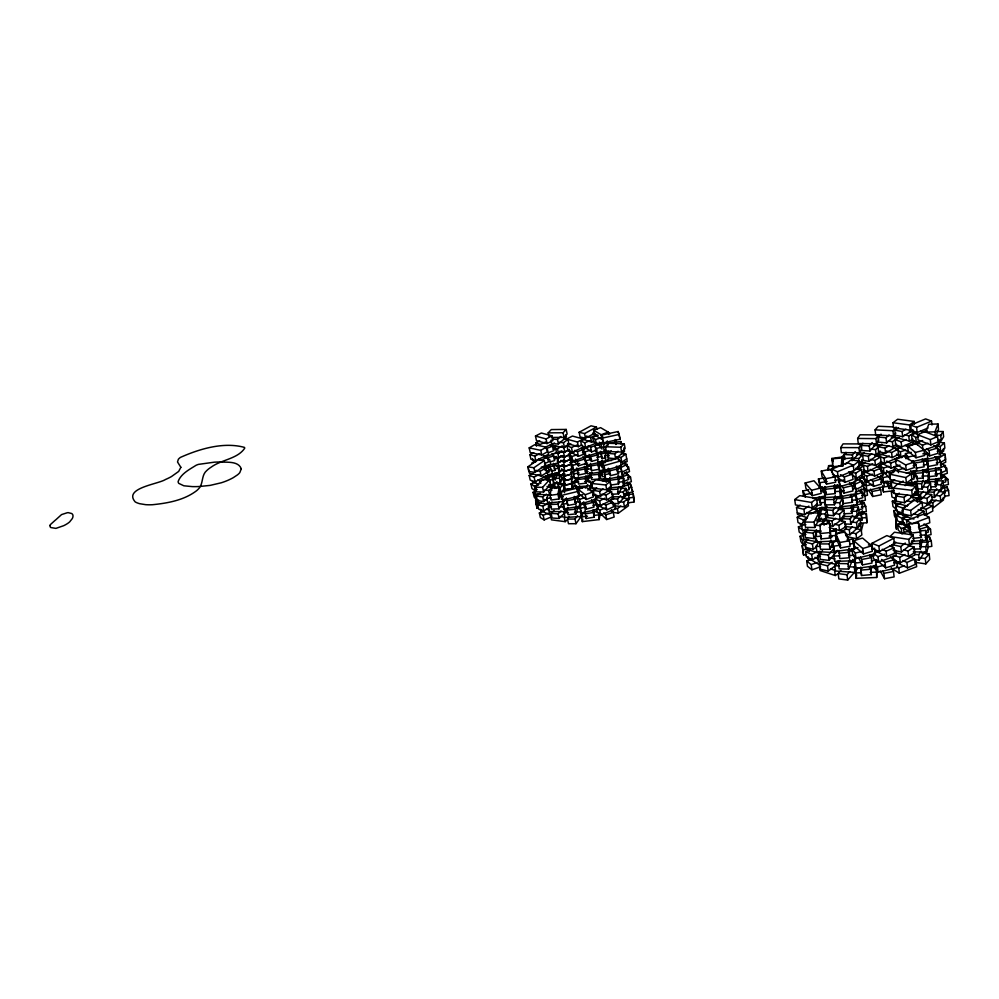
<?xml version="1.0" encoding="UTF-8"?>
<svg xmlns="http://www.w3.org/2000/svg" width="999" height="999" viewBox="0 0 999 999"><rect width="100%" height="100%" fill="white"/><g stroke="black" fill="none" stroke-linecap="round" stroke-linejoin="round"><path stroke-width="1.5" d="M572.639 482.992L572.689 488.399L565.022 489.697L564.098 481.168M849.437 548.289L849.5 557.754L839.734 558.566L839.035 550.486M916.508 478.533L923.238 478.022L922.701 470.042M923.238 478.022L923.276 469.792M859.427 523.339L866.87 522.739L866.32 513.536L860.376 514.023M913.298 470.779L913.248 473.514L922.676 472.764M590.421 472.614L590.434 475.811L574.225 478.509L573.364 470.791L577.759 470.054M866.87 522.739L866.32 513.536M828.433 469.368L828.533 465.684L832.841 465.247M549.175 474.525L559.465 472.789L559.577 469.605M559.465 472.789L558.628 465.084L552.772 466.071M851.872 460.651L851.985 457.979L842.844 458.828L842.494 465.509M609.777 477.485L610.539 485.089L618.631 483.878L618.955 476.685M618.631 483.878L617.857 476.286M627.834 502.872L633.928 502.022L634.09 498.551L633.216 493.931L627.16 494.792M633.928 502.022L633.216 493.931M842.319 465.759L841.82 457.979L832.804 458.816L832.579 469.318M841.82 457.979L841.358 465.909L832.242 466.733M927.921 479.67L941.533 478.796L941.233 469.705L935.214 470.104M941.533 478.796L941.233 469.705M567.569 499.987L562.999 500.686L563.648 508.853L580.481 506.306L580.719 502.797M563.648 508.853L563.973 505.344M550.474 487.487L550.749 484.702M549.075 487.112L549.363 484.34M608.416 460.402L597.902 461.925L597.377 454.058L601.873 453.409M862.037 568.081L856.193 568.331L855.469 572.964L856.155 578.309L876.697 577.484L876.985 570.129M876.697 577.484L876.498 568.618M856.155 578.309L856.692 574.812M820.741 497.852L840.434 496.59L841.121 492.495L840.434 487.212L834.39 487.612M840.434 496.59L839.734 491.283L840.434 487.212M558.953 498.951L560.227 491.608L559.253 486.963L551.361 488.061L549.999 495.367L550.998 500.049L558.953 498.951L557.966 494.255L559.253 486.963M913.011 498.501L913.76 494.218M602.459 471.89L587.637 473.888L586.725 469.33L587.312 466.058L590.259 465.659M821.852 507.267L820.266 516.071L820.067 507.867M844.018 513.786L851.772 513.361L853.346 504.67M851.772 513.361L851.635 505.244M585.164 512.974L582.117 513.349L581.356 516.97L582.317 521.615L599.125 519.592L599.8 515.946L599.1 512.462M820.791 531.905L816.133 532.142L815.209 536.563L815.958 541.92L836.175 540.934L837 536.475M836.175 540.934L835.464 535.539L836.288 531.106L830.094 531.431M599.125 519.592L598.638 512.512M620.391 443.681L620.804 441.496L614.747 442.295M582.317 521.615L582.817 519.193M815.958 541.92L816.57 538.973M913.373 549.063L920.429 548.913L922.402 539.373M608.928 451.061L604.37 451.648L604.832 449.463M839.347 551.336L834.989 551.498L833.928 556.043L834.652 561.388L855.007 560.714L855.731 557.28M572.727 483.116L571.553 488.711L563.923 489.71L564.56 492.694M604.37 451.648L603.458 446.953L604.145 443.681L607.167 443.281M920.429 548.913L919.829 543.481L920.691 539.41M563.923 489.71L564.547 486.913M578.121 487.45L577.372 490.796L576.46 486.313L572.09 486.863M578.334 476.735L577.622 479.532L578.546 484.053L586.213 483.129L587.912 476.111M586.213 483.129L585.302 478.596L585.976 475.799M914.872 481.58L928.458 481.131L929.432 477.147L928.883 471.928L922.864 472.14M928.458 481.131L927.909 475.899L928.883 471.928M861.313 530.831L863.173 523.513M861.413 522.789L860.663 525.711L861.887 534.915L856.643 538.811L846.478 536.488M609.84 487.912L623.613 486.476L624.587 482.929L623.676 478.234L617.582 478.871M623.613 486.476L622.702 481.755L623.676 478.234M856.955 469.093L857.679 466.496M557.18 473.126L555.219 480.119L554.27 475.574L555.057 472.789M606.193 482.342L606.893 479.995L609.952 479.67M567.844 507.529L567.057 510.064L568.031 514.722L575.961 513.898L578.259 506.256M575.961 513.898L574.999 509.228L576.148 505.419M931.043 486.825L935.676 486.75L938.248 478.384M935.676 486.75L935.139 481.555L936.001 478.783M554.395 488.449L555.144 486.163L549.325 486.813M602.11 467.669L601.198 463.037L602.197 460.214M935.539 437.125L938.511 429.208L937.986 423.976L928.795 424.225L925.736 432.08L935.002 431.843L937.986 423.976M551.148 494.505L548.164 494.792L546.678 498.376L547.677 503.021L564.135 501.498L565.072 499.1M591.945 472.227L590.796 475.074L591.72 479.632L599.363 478.946L602.16 471.79M599.363 478.946L598.463 474.375L599.587 471.528M817.032 519.28L825.936 519.168L827.634 514.922L826.935 509.677L819.53 509.802M825.936 519.168L825.224 513.911L826.935 509.677M825.549 497.14L824.512 499.625L825.224 504.895L834.452 504.757L837.487 497.252L856.568 493.568L855.906 488.299L853.733 484.627L854.058 487.25M842.582 516.558L857.367 516.471L859.065 512.287L858.403 507.092L851.036 507.155M857.367 516.471L856.717 511.263L858.403 507.092M834.452 504.757L833.753 499.463L835.276 495.729M913.186 495.217L919.142 495.229L917.469 499.325L917.744 501.923M820.903 541.246L819.767 543.931L820.516 549.288L829.982 549.313L832.754 542.544M829.982 549.313L829.257 543.931L830.918 539.897M913.223 551.798L926.323 552.185L928.258 547.627L927.309 538.386L925.636 535.963M926.323 552.185L925.736 546.778L927.684 542.232L920.429 542.045M839.647 560.776L838.423 563.536L839.135 568.881L848.663 569.068L852.834 559.365M848.663 569.068L847.964 563.698L849.749 559.552M579.058 478.746L576.186 478.971L574.55 482.38L575.474 486.875L591.271 485.689L592.857 482.255M916.071 488.873L922.189 488.961L926.31 480.507M922.189 488.961L921.627 483.741L923.401 480.132M560.364 482.692L562.062 479.27L561.126 474.762L559.415 478.159L560.364 482.692L553.221 483.241M612.05 494.255L618.593 493.881L622.414 486.251M618.593 493.881L617.682 489.173L618.955 486.638M566.495 511.413L566.021 509.103L564.06 512.787L565.034 517.432L581.331 516.52L583.216 512.799M814.809 527.509L819.48 518.319L818.755 512.986L809.527 512.924L804.757 522.04L805.519 527.397L814.809 527.509L814.073 522.127L818.755 512.986M610.277 491.97L609.815 489.622L611.113 487.087M929.619 489.71L941.345 490.047L943.506 486.051L942.981 480.906L935.676 480.706M941.345 490.047L940.821 484.877L942.981 480.906M607.892 470.005L599.175 470.479L598.264 465.871L600.262 462.45M861.638 447.739L861.175 443.931L843.031 443.881L840.733 447.577L841.383 452.647L859.565 452.747L861.8 449.001M859.565 452.747L858.94 447.652L861.175 443.931M552.01 501.935L550.424 504.495L551.423 509.14L559.04 508.816L562.949 502.372M559.04 508.816L558.054 504.158L559.627 501.585M561.201 499.025L562.762 496.453M837.612 550.399L836.213 552.659L816.882 551.598L816.146 546.278L819.018 541.833M938.361 440.522L941.283 440.584L943.63 436.8L943.118 431.556L935.826 431.431M941.283 440.584L940.758 435.327L943.118 431.556M821.603 507.442L840.471 508.091L843.081 503.908L842.407 498.651L835.164 498.439M593.256 482.117L588.985 482.292L588.061 477.759L589.51 475.474M822.701 521.94L824.3 519.393M878.683 438.761L878.233 434.927L860.039 434.79L857.641 438.449L858.278 443.544L876.51 443.743L878.833 440.035M840.471 508.091L839.784 502.809L842.407 498.651M818.768 521.803L821.178 517.994M876.51 443.743L875.898 438.623L878.233 434.927M844.967 523.951L850.898 524.225L856.48 515.422M850.898 524.225L850.236 519.03L852.634 515.272M837.849 561.151L834.839 565.696L835.551 571.016L854.957 572.439L857.904 567.844M854.957 572.439L854.27 567.082L855.743 564.797M621.59 453.858L623.089 451.56L623.538 453.896M913.873 559.677L919.255 560.139L924.699 551.81M919.255 560.139L918.668 554.745L921.003 551.186M608.628 460.214L605.719 460.339L604.807 455.656L607.105 452.222M587.874 490.197L590.359 486.525M585.302 488.136L587.799 484.478M586.213 499.475L585.252 494.742L578.196 489.335L585.476 486.713L592.594 492.082L593.556 496.815L586.213 499.475L579.158 494.03L577.996 488.336L579.67 485.901M612.574 496.815L624.2 496.74L626.798 493.069L625.911 488.374L620.104 488.424M556.181 488.436L560.526 482.33M624.2 496.74L623.301 492.032L625.911 488.374M554.982 488.149L554.345 485.139L556.967 481.493M569.143 516.833L567.507 519.08L568.481 523.726L575.986 523.701L581.655 515.784M575.986 523.701L575.012 519.043L577.459 515.671M917.257 491.733L928.158 492.432L931.043 488.424L930.506 483.229L924.287 482.867M928.158 492.432L927.609 487.225L930.506 483.229M816.333 520.816L823.588 521.253L820.416 525.599L814.597 525.237M608.179 490.946L609.952 488.523M821.153 530.956L802.259 529.745L801.498 524.425L804.719 520.117M931.592 497.19L934.515 497.427L941.058 489.11M934.515 497.427L933.978 492.282L936.787 488.723M605.406 476.598L602.472 476.61L601.56 472.003L603.496 469.58M549.375 511.5L564.797 511.65L567.794 507.942M540.546 510.576L550.024 514.822L548.389 506.88L551.436 503.209M592.956 481.793L591.221 483.878L592.132 488.411L596.44 488.449M859.664 452.21L853.071 460.052L852.434 454.97L855.269 451.623M893.094 426.935L878.246 426.248L875.099 429.87L875.698 434.977L893.543 435.864L895.866 433.116M822.514 550.574L819.53 554.045L820.266 559.378L829.108 560.377L835.027 553.371M893.543 435.864L892.969 430.719L896.066 427.072M826.023 524.263L828.695 521.116L822.689 520.579M829.108 560.377L828.383 555.032L834.315 548.051M844.717 459.59L844.068 454.52L845.978 452.297M845.166 526.535L857.167 527.734L860.713 523.588L860.064 518.419L854.083 517.844M826.398 515.022L833.591 515.659L841.058 506.955M857.167 527.734L856.518 522.552L860.064 518.419M833.591 515.659L832.891 510.402L835.701 507.142M840.908 570.454L838.149 573.588L838.86 578.908L847.714 580.094L855.007 571.653M847.714 580.094L847.002 574.75L849.749 571.603M827.072 506.418L824.25 509.652L832.891 510.402M935.351 446.853L941.295 440.072M862.886 443.219L860.926 445.417L861.55 450.512L869.917 451.011L876.722 443.244M869.917 451.011L869.305 445.904L872.227 442.594M915.621 562.437L925.848 563.873L929.744 559.428L929.182 554.07L921.877 553.084M925.848 563.873L925.261 558.491L929.182 554.07M543.593 492.007L550.574 484.428L549.587 479.795L542.469 479.67L535.414 487.212L536.426 491.858L543.593 492.007L542.582 487.35L549.587 479.795M560.002 487.999L563.224 484.503L564.16 488.998L560.951 492.495L560.002 487.999L555.631 487.887M611.176 503.321L618.456 503.671L625.599 495.941L625.149 493.618M552.122 437.45L564.035 437.375L567.132 434.053L566.183 429.433L551.311 429.57L548.176 432.854L548.901 436.313M611.725 498.713L617.544 498.988L620.616 495.679M548.176 432.854L563.086 432.742L566.183 429.433M807.891 528.808L804.645 532.155L805.394 537.487L813.985 538.536L816.133 536.288M813.985 538.536L813.236 533.191L816.47 529.832M918.193 499.313L921.028 499.637L929.045 491.371M921.028 499.637L920.466 494.455L923.488 491.371M621.665 452.023L625.149 448.526L624.25 443.768L609.015 443.306L605.481 446.753L606.405 451.498L621.665 452.023L620.754 447.252L624.25 443.768M912.299 495.641L916.358 491.583L915.771 486.226L897.464 484.103L893.368 488.099L893.98 493.431L912.299 495.641L911.712 490.272L915.771 486.226M893.543 542.407L909.415 544.855L913.798 540.484L913.186 535.014L894.442 532.217L890.009 536.525L908.803 539.373L913.186 535.014M609.677 479.308L600.836 478.871L599.937 474.3L601.685 472.564M554.095 510.477L551.123 513.374L552.11 517.994L559.078 518.469L564.997 512.649M551.123 513.374L558.091 513.836L561.063 510.939M931.98 499.962L940.783 501.148L944.767 497.265L944.255 492.132L938.398 491.371M934.377 495.229L940.259 496.003L944.255 492.132M592.507 483.454L589.785 486.038L590.696 490.546L593.568 490.734M821.278 552.422L817.544 555.831L818.281 561.113L835.888 564.198L839.61 560.739M858.628 458.603L862.612 454.932L863.223 459.99L859.252 463.673L858.628 458.603L854.058 458.129M825.786 517.307L840.159 519.418L844.58 515.359L843.893 510.139L838.149 509.315M833.715 513.349L839.472 514.185L843.893 510.139M845.916 534.165L849.974 534.827L859.29 526.323L858.965 523.751M842.507 461.863L841.857 456.83L845.878 453.196M881.043 434.153L877.896 436.975L878.496 442.095L886.6 442.919L894.954 435.327M845.241 529.008L849.3 529.657L852.422 526.835M877.896 436.975L886.001 437.787L889.147 434.952M824.437 509.69L826.66 507.679M859.377 452.809L876.123 454.707L880.194 451.061M870.941 449.1L875.511 449.612L879.607 445.979L873.513 445.317M544.355 490.134L548.626 490.472L552.672 486.888L546.99 486.463M614.373 505.781L624.487 506.88L628.608 503.246L627.722 498.576L621.94 497.977M940.171 446.59L944.355 442.907L944.867 448.126L940.696 451.823L940.171 446.59L934.34 445.904M619.255 501.735L623.588 502.197L627.722 498.576M550.973 440.247L551.698 443.693L558.404 444.018L566.433 437.038L565.971 434.74M548.626 490.472L549.625 495.117L535.402 493.993L534.403 489.373L536.438 487.587M552.072 439.148L557.442 439.41L560.889 436.426M606.743 489.76L611.076 486.151L610.152 481.418L595.804 479.895L591.445 483.454L592.395 488.174L606.743 489.76L605.819 485.002L610.152 481.418M820.816 542.469L803.795 539.298L803.034 534.003L807.017 530.719M550.474 515.247L551.46 519.842L565.184 521.678L567.407 519.855M920.454 502.31L927.509 503.558L932.179 499.725L931.642 494.567L925.998 493.593M611.226 450.636L607.867 453.346L608.791 458.079L615.634 458.716L624.537 451.448L623.863 447.889M605.519 478.046L602.197 480.756L604.845 481.031M921.315 497.39L926.972 498.376L931.642 494.567M607.867 453.346L614.71 453.958L618.056 451.236M812.299 507.829L817.319 503.808L816.583 498.464L799.762 495.641L794.717 499.6L795.479 504.92L812.299 507.829L811.55 502.472L816.583 498.464M899.275 493.156L895.791 495.891L896.403 501.223L904.619 502.734L915.034 494.455L914.747 491.795M893.044 550.162L901.423 552.022L912.562 543.169L912.262 540.447M849.625 474.288L859.702 466.296L859.04 461.026L851.073 459.865L845.454 464.26M852.322 466.346L859.04 461.026M895.791 495.891L904.02 497.377L907.504 494.63M892.719 547.44L892.407 544.717L900.798 546.565L905.269 543.031M892.407 544.717L895.753 542.095M930.144 502.21L932.779 502.722L936.175 500.099M909.59 424.962L910.151 430.144L893.593 427.884L893.006 422.739L909.59 424.962L914.197 421.441L914.472 424.026M823.139 561.301L819.667 563.898L820.391 569.193L828.221 571.128L835.152 565.871M893.006 422.739L897.626 419.255L914.197 421.441M819.667 563.898L827.484 565.821L832.117 562.337M858.89 465.347L862.249 462.837L861.937 460.327M537.387 500.624L543.668 501.548L547.39 498.776M830.157 525.724L832.716 526.273L843.755 518.044L843.418 515.447M549.15 501.598L549.9 505.057L537.799 502.322L536.376 496.003L542.669 496.915L546.403 494.143M824.337 519.418L832.017 521.053L835.701 518.319M851.623 532.679L855.993 533.666L861.25 529.77L855.431 528.471M536.376 496.003L540.109 493.244M876.647 441.745L876.947 444.28L892.981 446.84L896.578 444.193M825.561 518.518L828.021 516.695M611.488 509.752L611.937 512.075L618.331 513.224L628.458 505.769L627.797 502.285M551.223 445.866L564.398 447.302L568.881 444.018L567.944 439.423L563.548 438.961M614.86 508.116L617.419 508.566L620.804 506.081M888.024 441.034L892.407 441.72L897.202 438.199L891.358 437.3M559.053 442.232L563.448 442.694L567.944 439.423M911.213 515.821L922.626 507.554L922.052 502.197L913.998 500.474L902.559 508.666L903.171 514.023L911.213 515.821L910.613 510.439L922.052 502.197M861.475 460.052L868.955 461.363L879.245 453.933L878.945 451.398M864.297 452.547L860.863 455.007L868.343 456.293L871.777 453.821M939.023 454.395L943.718 451.048L943.468 448.464M596.778 487.849L593.256 490.297L594.205 495.017L600.524 496.166L611.076 488.773L610.614 486.413M593.256 490.297L599.575 491.421L603.109 488.973M808.541 539.51L804.894 542.02L805.656 547.302L813.161 549.275L816.807 546.74M534.927 472.402L545.254 465.272L544.268 460.639L538.174 459.765L527.809 466.833L528.821 471.478L534.927 472.402L533.916 467.744L544.268 460.639M626.735 458.841L621.828 462.225L620.916 457.48L625.836 454.095L627.21 461.451L616.833 467.569M804.894 542.02L812.424 543.968L817.282 540.609M906.418 482.929L911.9 479.195L911.313 473.863L894.954 470.454L889.46 474.138L890.072 479.433L906.418 482.929L905.818 477.597L911.313 473.863M921.153 509.19L931.418 502.347L931.143 499.787M797.277 512.837L804.682 514.66L816.945 506.543L816.57 503.883M807.454 517.757L797.514 514.473L796.515 507.517L803.92 509.328L808.84 506.081M838.848 497.602L841.395 495.916M861.987 474.8L856.393 478.471L855.731 473.201L861.338 469.53L862.387 477.31M796.515 507.517L800.199 505.107M895.204 552.547L908.591 556.505L914.722 552.484L914.122 547.052L908.153 545.329M917.144 501.948L916.72 497.952L910.926 501.71L906.543 500.624M903.508 549.75L907.979 551.061L914.122 547.052M897.139 496.241L894.829 497.727L895.441 503.021L907.129 505.956M898.576 427.734L894.779 430.107L895.366 435.252L902.684 436.713L912.774 430.357M819.417 565.272L820.142 570.529L835.276 575.524L839.048 573.151M555.594 452.897L558.466 453.421L562.05 451.173M894.779 430.107L902.109 431.543L905.906 429.17M553.196 448.052L557.504 448.826L562.3 445.841M861.987 472.365L864.197 470.991L863.586 465.959L859.202 464.935M829.158 527.522L839.572 530.556L845.591 526.81L844.904 521.615L838.948 519.917M552.959 447.053L555.344 445.566M560.277 451.348L564.772 452.197L568.643 449.787M859.14 468.706L863.586 465.959M834.415 524.05L838.873 525.349L844.904 521.615M551.81 445.392L563.823 447.602L569.005 444.405M881.83 444.205L877.934 446.553L878.533 451.635L885.589 453.246L897.289 446.128M877.934 446.553L885.002 448.139L888.898 445.779M860.926 461.963L875.461 465.484L881.106 462.087M596.078 497.052L606.843 499.887L612.487 496.491L611.563 491.77L607.517 490.734M870.491 459.378L874.862 460.427L880.506 457.043L881.368 464.71L868.056 471.441L863.049 469.805M528.483 468.681L529.482 473.301L541.158 475.999L546.665 472.702L545.679 468.056L541.296 467.07M601.873 494.105L605.906 495.154L611.563 491.77M913.386 513.698L917.644 514.947L923.888 511.213L924.325 515.247M535.776 470.342L540.159 471.341L545.679 468.056M940.971 462.2L945.616 459.453L945.104 454.258L939.559 452.922M935.139 456.668L939.285 457.679L945.104 454.258M541.783 455.02L547.277 451.81L546.291 447.165L534.69 444.705L529.195 447.877L530.194 452.485L541.783 455.02L540.784 450.362L529.195 447.877M540.784 450.362L546.291 447.165M905.106 485.651L911.7 481.918L911.4 479.27M903.196 481.093L897.914 484.065L890.783 482.017L891.395 487.3L894.242 488.136M890.783 482.017L894.729 479.795M817.919 512.837L817.557 510.177L810.976 513.848L806.705 512.45M923.713 513.536L926.597 514.473L932.841 511.001L932.304 505.869L926.498 504.033M541.421 502.534L537.687 504.582L538.686 509.178L543.831 510.851L548.813 508.104M921.715 507.942L926.061 509.328L932.304 505.869M537.687 504.582L542.832 506.243L547.814 503.496M850.062 484.103L862.05 477.51L861.563 473.576M596.927 429.408L596.465 427.085L591.046 425.824L579.133 432.28L580.082 436.938L585.464 438.249L594.73 433.191M579.133 432.28L584.54 433.566L596.465 427.085M560.476 455.994L564.56 457.08L570.242 453.983L569.305 449.413L563.611 452.497L559.527 451.423M902.134 512.874L896.553 511.013L895.941 505.719L902.921 508.029L907.941 505.319M892.769 556.006L893.243 560.052L900.311 562.787L914.847 554.895L914.247 549.5M895.941 505.719L900.948 503.021M894.03 555.194L899.687 557.367L904.982 554.507M553.683 456.568L558.803 457.979L562.824 455.819M555.282 452.697L557.854 453.396L561.875 451.248M894.892 434.69L895.179 437.25L909.315 441.083L912.986 439.135M567.569 443.681L578.384 446.665L581.868 444.83M904.507 434.79L908.753 435.926L914.897 432.679L909.227 431.181M577.447 442.033L583.266 438.986L572.415 436.063L566.62 439.085L577.447 442.033L578.384 446.665M861.812 474.937L864.435 473.563L863.973 469.817M837.05 533.928L846.053 529.233L845.379 524.063M879.495 551.523L894.43 543.731L893.793 538.274L886.862 535.601L871.94 543.331L872.602 548.763L879.495 551.523L878.833 546.053L871.94 543.331M547.065 443.581L552.934 440.522L551.972 435.901L541.358 433.017L535.489 436.026L536.475 440.634L547.065 443.581L546.078 438.948L535.489 436.026M533.029 473.514L529.195 475.487L530.207 480.094L535.127 481.743L547.877 475.137L546.903 470.517L544.418 469.717M831.218 531.418L836.363 528.746M878.833 546.053L893.793 538.274M546.078 438.948L551.972 435.901M529.195 475.487L534.128 477.11L539.235 474.475M612.687 494.155L613.611 498.851L600.536 505.619L595.416 503.721L594.48 499.038L599.6 500.899L604.832 498.201M595.791 498.364L598.401 497.015M878.633 453.496L892.169 457.617L898.438 454.408L897.864 449.313L892.432 447.702M621.803 472.265L627.921 469.143L627.022 464.423L622.939 463.099M886.163 450.899L891.595 452.522L897.864 449.313M533.716 452.684L529.907 454.607L530.906 459.228L535.789 460.776L548.488 454.32L547.514 449.7M616.82 466.208L620.903 467.544L627.022 464.423M529.907 454.607L534.79 456.143L539.885 453.558M865.171 462.375L861.175 464.373L867.444 466.408L872.776 463.711M910.114 526.436L903.408 523.813L902.809 518.493L908.128 515.846M940.259 464.847L945.741 462.125L945.229 456.968M809.702 549.65L805.581 551.648L806.33 556.893L812.449 559.702L819.33 556.331M805.581 551.648L811.7 554.433L817.219 551.735M581.568 438.736L591.608 442.17L594.093 440.996M586.376 436.051L590.684 437.512L596.89 434.565M553.134 456.306L557.679 458.017L562.899 455.556M563.848 460.114L558.641 462.574L557.679 458.017M802.809 524.65L798.001 522.539L797.252 517.257L803.246 519.88L807.404 517.919M560.814 460.314L564.86 461.888L571.103 458.953L570.167 454.395L563.911 457.305L561.213 456.268M797.252 517.257L802.771 514.672M855.606 489.535L862.612 486.263L861.962 481.031L856.255 478.821M852.097 483.179L854.944 484.29L861.962 481.031M570.941 443.993L566.97 445.804L567.919 450.399L572.402 452.147L584.328 446.678M566.97 445.804L571.453 447.54L576.773 445.117M545.167 447.265L554.532 443.007M896.927 562.624L907.542 567.882L915.159 564.423L914.56 559.015L910.551 557.08M545.529 442.045L540.159 444.48L535.789 442.757L536.525 446.203M537.724 479.982L540.297 481.156L546.84 478.196L547.34 480.507M902.946 560.514L906.93 562.474L914.56 559.015M535.789 442.757L539.797 440.946M597.439 505.144L606.793 509.815L613.511 506.805L612.587 502.097L608.553 500.137M544.517 463.636L548.426 461.9L547.452 457.267L543.606 455.619M603.184 503.783L605.869 505.107L612.587 502.097M899.387 437.749L895.116 439.647L895.691 444.767L901.697 446.94L914.697 441.133M547.452 457.267L540.921 460.177L538.374 459.053M895.116 439.647L901.135 441.808L906.33 439.485M622.539 474.612L629.507 471.54L628.608 466.845L626.348 465.846M859.989 478.758L864.11 476.935L864.734 481.943L861.987 483.154M875.174 550.749L886.75 556.693L894.542 553.271L893.905 547.827L890.022 545.879M882.242 549.263L886.101 551.236L893.905 547.827M883.64 453.671L878.371 455.944L884.103 458.229L889.385 455.944M880.406 461.563L884.689 463.299L899.2 457.005L898.913 454.483M864.197 471.603L874.612 476.061L881.555 473.076L880.968 468.056L877.047 466.408M870.092 469.38L874 471.029L880.968 468.056M930.843 444.917L938.061 441.87L937.524 436.563L924.712 431.705L917.544 434.702L918.093 439.972L930.843 444.917L930.294 439.61L917.544 434.702M930.294 439.61L937.524 436.563M543.681 511.201L539.373 512.986L543.156 515.322L548.401 513.136M539.373 512.986L540.359 517.557L544.155 519.905L551.348 516.895M931.942 425.012L931.543 421.116L925.623 418.906L910.726 425.075L911.275 430.269L917.144 432.53L928.009 428.009M940.159 473.114L945.903 470.729L945.391 465.559L941.27 463.836M596.815 442.844L585.626 447.49L581.543 445.542L580.619 440.909L584.702 442.844L590.297 440.534M561.888 465.259L564.61 466.683L571.241 463.936L570.304 459.378L563.661 462.125L560.938 460.714M910.726 425.075L916.595 427.31L931.543 421.116M832.329 473.151L831.805 469.168L837.437 471.74L853.246 465.172L853.908 470.504L838.124 477.06L832.504 474.475M938.198 468.543L945.391 465.559M580.619 440.909L584.802 439.173M831.805 469.168L847.552 462.662L853.246 465.172M555.269 464.96L559.065 467.02L563.274 465.297M570.279 462.437L573.076 461.288M558.116 462.475L563.723 460.177M570.367 452.01L578.384 456.331L585.127 453.633L582.442 452.197M574.775 450.299L577.459 451.735L584.203 449.026L581.505 447.614M895.316 498.638L891.932 496.953L891.333 491.695L894.23 490.534M546.166 448.663L552.971 445.966L553.933 450.574L548.501 452.734M535.501 490.846L531.967 488.548L530.968 483.966L536.263 481.88M530.968 483.966L534.502 486.238L538.498 484.665M855.256 492.232L863.96 488.798M541.982 467.632L550.699 464.235L549.725 459.64L546.166 457.492M531.655 463.111L536.013 461.426M596.328 508.766L597.027 512.262L600.724 514.81L615.721 509.003L614.81 504.333L612.3 502.659M597.452 507.08L601.535 505.506M597.327 508.441L599.787 510.127L605.257 508.016M623.089 481.568L628.733 479.395L627.834 474.712L624.4 472.602M627.834 474.712L620.766 477.41L618.119 475.774M901.985 518.394L902.584 523.663L897.152 520.604L896.553 515.347L901.985 518.394L906.118 516.808M896.553 515.347L902.022 513.261M893.93 569.742L899.375 573.239L916.657 566.708L916.058 561.326M896.165 563.299L899.038 562.225M896.565 566.47L898.75 567.857L904.52 565.684M861.95 485.964L866.195 484.378L865.584 479.395L863.124 478.071M918.418 527.01L929.794 522.739L929.232 517.345L923.638 514.185L906.617 520.529L907.217 525.911L910.526 527.847M929.232 517.345L912.124 523.726L906.617 520.529M608.216 432.117L600.586 427.634L593.593 430.219L601.161 434.727L608.216 432.117L608.666 434.478M886.7 461.063L890.621 463.111L896.852 460.826M880.731 462.649L891.208 468.169L897.427 465.884M873.8 553.846L877.984 556.63L884.764 554.158M872.914 554.495L873.413 558.553L878.645 562.05L896.24 555.631L895.616 550.199M863.735 479.233L867.319 481.256L883.066 475.561L882.479 470.554L880.044 469.23M874.212 552.622L878.596 551.023M588.261 445.666L590.634 447.227L597.689 444.68L595.304 443.131M584.452 447.152L591.558 451.873L597.19 449.837M585.252 494.742L592.594 492.082M867.631 471.503L861.925 473.563L866.707 476.248L872.452 474.175M554.895 464.66L558.041 466.97L563.386 465.047M570.079 462.637L572.764 461.675M564.335 469.58L558.99 471.516L558.041 466.97M561.763 465.197L563.936 466.833L570.978 464.323L571.903 468.868L564.885 471.378L561.625 468.918M917.494 445.129L917.219 442.507L922.664 440.571M917.219 442.507L922.464 445.167L927.934 443.219M927.097 430.981L923.251 432.342L920.554 430.994M840.484 474.675L844.292 476.96L852.359 474.113L853.034 479.433L844.967 482.28L838.623 478.459M940.534 475.649L947.314 473.276L946.815 468.131L944.255 466.745M574.138 452.372L568.731 454.245L571.803 456.58L577.222 454.695M569.667 458.816L572.739 461.163L587.649 455.956M925.474 471.004L928.183 470.067M904.107 533.416L903.508 528.134L909.24 526.136M552.884 449.275L555.619 448.326L556.568 452.922L544.318 457.18M820.666 566.808L811.937 569.817L807.467 566.308L806.73 561.101L812.524 559.103M806.73 561.101L811.2 564.585L817.02 562.574M546.341 472.914L549.238 471.928L548.264 467.332L546.278 465.621M545.354 468.306L548.264 467.332M895.354 458.878L905.668 464.96L913.773 462.225L914.36 467.544L906.255 470.279L895.953 464.148L895.354 458.878L903.396 456.193L913.773 462.225M798.438 526.823L802.784 530.132L803.533 535.389L799.188 532.067L798.438 526.823L802.796 525.362M802.784 530.132L805.706 529.145M603.683 512.874L605.756 514.847L613.249 512.362L614.173 517.032L606.68 519.517L600.474 513.561M854.02 495.142L862.149 492.445L862.799 497.652L856.031 499.9M627.672 477.947L630.494 477.01L631.38 481.68L624.313 484.016M603.421 441.97L596.378 444.23L593.556 441.783L592.632 437.112L598.251 435.327M592.632 437.112L595.454 439.548L602.509 437.287M901.398 447.265L895.878 449.026L900.336 451.81L905.868 450.037M896.453 454.108L900.911 456.905L906.43 455.144M862.224 493.631L864.847 492.807L864.235 487.824M588.074 447.639L582.479 449.388L585.077 451.898L590.709 450.137M582.479 449.388L583.404 453.996L586.013 456.518L600.049 452.122M561.65 469.38L563.673 471.54L570.978 469.28L571.903 473.813L564.622 476.073L562.587 473.901M925.461 532.991L928.346 532.092L927.771 526.685L924.063 523.938M595.891 495.529L596.59 499.063L580.531 504.045L577.984 501.161L577.022 496.478L582.842 494.68M577.022 496.478L579.57 499.338L585.414 497.514M592.732 495.254L595.654 494.355M919.092 529.383L927.771 526.685M879.557 467.657L879.257 465.159L884.789 463.449M879.257 465.159L883.403 468.056L888.973 466.346M880.881 470.891L883.99 473.089L895.104 469.655M564.185 469.592L558.603 471.303L559.552 475.836L565.134 474.113M570.716 472.402L574.9 471.128L572.502 468.531L571.578 464.023L573.176 465.746M870.653 479.62L873.051 481.393L881.018 478.983L877.384 476.311M865.259 480.107L873.65 486.401L881.605 483.978L880.731 475.499M863.473 553.958L872.352 551.261L871.677 545.816L862.562 538.061L853.77 540.721L854.457 546.116L863.473 553.958L862.786 548.513L853.77 540.721M862.786 548.513L871.677 545.816M876.498 559.827L885.651 567.857L894.53 565.172L893.893 559.752L890.421 556.78M546.241 458.179L553.646 455.956L551.773 453.796M550.174 461.875L554.607 460.539L553.046 453.521M575.474 459.053L577.434 461.226L584.815 459.003L585.739 463.586L578.359 465.796L573.451 460.327M926.173 453.471L929.657 455.819L937.974 453.334L937.437 448.052L933.915 445.741M881.555 559.44L885.002 562.437L893.893 559.752M926.785 448.988L929.12 450.549L937.437 448.052M922.052 440.934L916.333 442.632L912.087 439.76L911.525 434.602L917.219 432.917M911.525 434.602L915.771 437.45L918.643 436.6M834.664 484.915L837.612 487.325L855.481 482.03L854.819 476.735L850.798 473.576M838.411 481.593L844.38 479.82M533.104 492.295L535.127 495.117L536.126 499.7L534.103 496.853L533.104 492.295L535.976 491.458M535.127 495.117L537.999 494.28M547.252 470.866L551.548 469.617L552.509 474.2L543.931 476.698M943.019 482.704L945.766 481.905L945.254 476.773L937.012 479.17L937.537 484.303M546.628 467.757L549.475 466.933L551.548 469.617M601.785 462.837L618.069 458.216L620.429 461.001L621.341 465.771L605.007 470.417L602.722 467.582L601.785 462.837L604.07 465.646L605.007 470.417M604.07 465.646L620.429 461.001M620.629 487.05L628.309 484.902L629.208 489.572L625.362 490.646M894.58 470.716L894.13 466.77L900.099 465.097M894.13 466.77L898.126 469.955L904.132 468.269M913.136 465.746L916.133 464.897L916.695 470.192L906.218 473.139M896.865 509.865L892.944 506.443L892.332 501.223L895.341 500.387M892.332 501.223L896.265 504.62L899.05 503.846M856.455 502.609L865.409 500.137L864.759 494.955L861.088 491.645M600.524 437.737L603.046 437.038M599.35 442.145L601.073 444.393L607.442 442.644M861.775 495.779L864.759 494.955M589.035 454.433L590.584 456.743L598.176 454.72L595.017 450.124M587.624 455.556L591.508 461.363L597.827 459.665M564.373 474.188L558.653 475.699L557.03 472.889L557.654 475.886M571.54 472.302L574.4 471.54L572.702 468.756M561.026 479.832L565.309 478.708M571.041 477.185L573.901 476.436M897.189 446.541L908.303 451.81L907.504 445.804L916.095 443.556L924.1 450.162L924.662 455.482L915.983 457.754L908.079 451.073M907.504 445.804L915.409 452.447L924.1 450.162M562.637 473.751L563.96 476.136L571.478 474.175L572.415 478.696L564.91 480.656L562.924 477.072M583.728 501.81L585.214 504.408L593.094 502.36L594.043 507.055L586.176 509.115L582.467 502.559M863.998 491.008L866.895 490.247L863.611 487.05M864.61 495.966L867.494 495.204L866.233 485.851L864.147 483.691M904.732 532.954L901.897 533.703L898.226 530.044L897.626 524.825L903.283 523.351M897.626 524.825L901.298 528.459L906.992 526.972M554.358 459.028L557.255 458.291L559.065 467.02M546.628 465.809L558.216 462.862L557.23 460.989M886.613 470.604L889.597 473.451L893.768 472.39M589.235 465.884L573.326 469.942L570.866 462.562L576.623 461.088M570.866 462.562L572.39 465.384L579.632 463.536M584.752 463.798L587.624 463.061M910.638 529.482L907.704 530.232L911.4 534.028M927.572 529.932L930.506 529.183L931.08 534.565L925.199 536.051M805.132 483.004L813.96 480.769L820.479 488.036L821.215 493.381L812.299 495.641L805.868 488.286L805.132 483.004L811.55 490.297L812.299 495.641M811.55 490.297L820.479 488.036M866.008 481.893L868.918 481.156M866.233 485.851L872.052 484.378M880.806 482.18L883.715 481.456L884.302 486.438L866.832 490.821L863.723 487.574M925.961 454.27L928.783 453.571M937.249 451.473L940.059 450.774L940.596 456.031L922.289 460.564M874.962 549.625L875.449 553.696L855.981 558.491L852.684 554.482L851.985 549.088L857.954 547.614M868.393 545.042L871.378 544.305M851.985 549.088L855.294 553.071L862.786 551.223M871.79 549.013L874.787 548.264M546.228 477.922L548.776 477.285L549.75 481.868L548.151 478.146M841.533 485.726L843.368 487.812L852.247 485.639L852.921 490.934L844.043 493.094L838.561 486.825M560.314 492.245L576.885 488.211L578.296 491.321L579.27 496.028L562.637 500.074L560.314 492.245L562.637 500.074M561.65 495.379L578.296 491.321M875.549 562.462L880.019 561.363M875.736 564.86L877.422 566.895L884.927 565.072M893.93 562.874L896.927 562.15L897.552 567.544L878.084 572.277L874.712 568.181L874.387 565.496M608.366 468.281L609.602 470.841L617.594 468.931L618.506 473.701L610.539 475.599L607.417 469.168M941.508 476.71L944.517 475.999L947.914 479.333L948.426 484.44L942.394 485.876M944.892 480.044L947.914 479.333M627.497 484.802L630.494 484.115L632.854 491.858L625.349 493.606M628.97 487.912L631.967 487.212M605.906 451.123L596.977 453.184L594.817 445.629L600.749 444.255M594.817 445.629L596.053 448.526L602.01 447.152M910.489 474.4L913.473 473.713L914.048 478.996L911.076 479.682M806.28 544.667L803.358 545.317L800.836 541.446L800.099 536.238L802.996 535.589M800.099 536.238L802.609 540.097L806.992 539.11M858.166 509.89L862.587 508.903L861.95 503.721L853.084 505.706L853.571 509.59M601.41 462.025L586.663 465.309L584.715 457.767L590.596 456.456M584.715 457.767L585.739 460.714L591.645 459.403M563.024 478.209L563.736 480.744L571.366 479.07L572.302 483.578L564.685 485.252L563.598 481.431M897.102 458.266L901.622 457.28M601.51 435.102L618.131 431.531L619.168 434.465L620.079 439.21L603.396 442.794L601.51 435.102L603.396 442.794M602.472 438.062L619.168 434.465M560.826 479.607L565.197 478.658M559.802 482.392L560.314 484.415L564.672 483.479M571.952 481.905L576.323 480.969L575.711 477.972M579.383 504.945L585.476 503.646M591.558 502.335L596.128 501.348M579.682 506.056L580.294 508.254L585.901 507.055M592.907 505.556L597.115 504.657L598.051 509.34L581.256 512.937L579.62 506.106M906.056 458.841L905.481 453.596L911.275 452.347M905.481 453.596L908.278 456.993L915.571 455.432M922.851 453.871L927.234 452.934L927.784 458.216L911.775 461.65M551.173 471.216L555.019 470.404L554.058 465.834L546.366 467.47L545.841 464.935M576.823 467.957L577.459 470.492L585.164 468.868L586.076 473.426L578.396 475.049L576.798 468.656M882.08 473.938L886.588 473.002M881.38 475.374L882.979 477.622L889.023 476.373M881.168 479.233L883.578 482.629L894.13 480.444M821.278 471.103L830.381 469.255L835.027 476.848L835.726 482.205L826.535 484.065L822.002 476.398L821.278 471.103L825.823 478.708L826.535 484.065M825.823 478.708L835.027 476.848M803.596 496.216L802.846 490.934L808.753 489.735M819.08 487.624L822.027 487.025L824.212 490.709L824.937 496.028L813.074 498.439M802.846 490.934L804.919 494.642L812.349 493.131M821.253 491.321L824.212 490.709M548.064 477.385L552.484 476.498L553.446 481.031L553.933 484.178L549.5 485.064M548.526 480.507L552.971 479.62L552.484 476.498M535.626 500.536L537.037 508.329L535.626 500.536L538.586 499.937M536.038 503.783L540.496 502.884M870.516 489.098L872.09 491.508L880.706 489.772L881.293 494.755L872.701 496.478L868.743 490.409M912.786 444.006L917.07 443.156M927.921 461.213L936.962 459.415L937.499 464.66L928.458 466.458L927.921 461.213L926.098 458.803M574.625 496.865L575.824 503.896L567.807 505.482L566.82 500.786L574.85 499.2L574.375 496.403M834.64 488.374L840.509 487.225M839.659 491.483L844.093 490.609M852.959 488.886L855.906 488.299M610.439 473.588L604.782 474.687L604.158 471.453L609.79 470.354M616.833 468.981L621.053 468.169L621.765 471.391L617.519 472.215M604.158 471.453L605.706 479.42L622.677 476.136L620.903 467.544M860.351 556.942L861.762 559.477L871.34 557.629L872.015 563.049L862.449 564.897L858.216 557.23M941.757 488.399L944.729 487.837L945.241 492.944M882.442 570.729L883.89 573.326L893.481 571.503L894.117 576.898L884.54 578.708L880.194 570.904M605.918 457.754L601.972 458.491L601.061 453.833L608.953 452.36M624.525 495.704L628.508 494.967M626.748 500.112L629.395 499.612L627.984 492.182M835.626 533.753L845.117 532.005L849.425 540.746L850.124 546.191L840.546 547.939L836.35 539.135L835.626 533.753L839.822 542.507L840.546 547.939M911.85 473.339L914.809 472.802L917.045 476.436L917.606 481.693L907.217 483.591M914.073 476.985L917.045 476.436M839.822 542.507L849.425 540.746M599.325 469.218L591.533 470.616L590.609 466.021L598.413 464.622L598.176 461.988M893.818 510.626L895.866 514.485L896.465 519.692L894.417 515.809L893.818 510.626L896.777 510.102M565.409 483.191L559.565 484.215L559.527 482.092M571.266 482.167L575.661 481.406L575.549 478.221M570.641 483.716L573.551 483.216M572.19 486.663L576.585 485.901M860.976 503.046L863.898 502.534L865.733 506.306L866.37 511.463L859.04 512.749M861.325 507.08L865.733 506.306M895.866 514.485L900.336 513.698M607.867 445.879L607.417 443.506L615.421 442.132L615.259 439.498M564.085 485.202L571.753 483.891L571.728 481.206M554.095 468.993L558.516 468.244M593.98 509.79L594.28 517.157L586.226 518.506L585.277 513.836L593.331 512.487L593.219 509.552M916.158 468.169L924.087 466.845L923.538 461.563L914.272 463.124L912.949 460.589M585.102 468.831L588.049 468.331M573.289 473.976L579.195 472.989M585.102 472.015L588.049 471.516M887.537 481.031L888.611 483.528L891.545 483.054M885.988 480.994L889.185 488.523L892.132 488.061M833.491 476.56L838.011 475.849L839.972 484.99L820.329 488.049L818.443 478.921L824.462 477.972M818.443 478.921L819.605 482.729L827.172 481.543M834.739 480.369L839.272 479.657M816.133 500.149L820.142 499.512L820.866 504.832L816.857 505.457M922.701 461.113L925.673 460.651M936.075 459.053L939.048 458.591L940.771 462.212L941.295 467.445L921.89 470.417M936.288 462.912L940.771 462.212M573.663 499.063L578.246 498.364M562.674 504.183L567.27 503.484M574.924 502.322L579.52 501.623L580.481 506.306M609.615 480.357L617.719 479.145M925.124 537.437L929.445 536.788L931.28 541.008L931.842 546.353L927.509 547.002M926.935 541.658L931.28 541.008M840.896 492.944L842.494 498.376L851.81 496.99L852.472 502.247L843.181 503.621L840.771 495.442M596.977 457.292L601.498 456.643M832.517 463.474L831.855 458.454L840.671 457.18M944.067 487.187L947.002 486.775L948.551 490.497L949.05 495.591L944.642 496.216M944.13 491.133L948.551 490.497M855.319 558.528L859.677 557.904M869.867 556.443L874.225 555.819M854.295 560.202L855.169 563.149L862.487 562.1M871.265 560.851L875.661 560.227L876.31 565.634L855.856 568.518L854.033 560.064M628.471 498.039L633.041 497.39M549.999 495.367L557.966 494.255M597.652 464.647L600.599 464.248M586.725 469.33L591.171 468.731M910.151 485.389L912.824 485.027L911.962 482.342M847.065 539.885L852.871 539.11L854.632 548.863L834.215 551.573L832.529 541.833L838.348 541.058M832.529 541.833L833.491 546.178L840.796 545.204M849.562 544.03L853.945 543.444M603.458 446.953L606.493 446.553M856.817 515.409L861.425 514.822L862.075 519.98L859.003 520.367M808.84 549.038L802.796 549.8L802.197 545.579L805.206 545.192M548.151 476.336L554.27 475.574M922.289 461.251L926.81 460.689L928.346 469.717L911.675 471.765M923.238 465.01L927.796 464.448M802.197 545.579L803.546 554.994L806.555 554.607M577.622 479.532L585.302 478.596M592.769 512.05L597.34 511.488M581.356 516.97L587.474 516.221M593.593 515.484L598.189 514.922M910.564 534.677L908.678 524.05L918.468 522.877L921.428 537.412L912.936 538.424M920.828 531.955L910.913 533.129L908.678 524.05M883.778 483.104L888.086 482.604M882.916 486.963L890.121 486.138M882.929 488.211L883.491 491.933L893.581 490.796M834.64 485.202L835.201 493.593L825.773 494.63L825.062 489.31L834.502 488.274L834.315 485.489M818.656 498.976L824.699 498.301L825.661 507.642L813.523 508.966M820.391 502.859L824.949 502.347M928.683 476.673L936.7 475.811L936.175 470.591L926.797 471.615L926.335 468.956M567.057 510.064L574.999 509.228M618.106 482.23L622.702 481.755M836.725 497.827L842.744 497.215M850.274 496.428L856.28 495.816L856.992 501.535M851.997 500.287L856.53 499.825L856.28 495.816M601.198 463.037L605.094 462.649M840.584 506.755L857.192 505.069L856.942 501.036M829.682 523.439L820.092 524.4L820.304 533.516L821.053 538.911L830.743 537.962L829.682 523.439L830.743 537.962M820.304 533.516L830.007 532.554M558.603 493.806L561.588 493.531M546.678 498.376L551.173 497.952M558.666 497.252L563.161 496.84M911.125 484.527L917.194 483.966L918.044 493.156L914.997 493.431M860.838 570.129L870.678 569.23L871.353 574.612L861.525 575.499L860.651 567.382M590.796 475.074L598.463 474.375M610.177 452.609L607.567 452.834L608.254 456.356M839.01 553.171L848.8 552.36L848.775 548.314M861.762 517.969L866.233 517.607M895.841 524.113L895.741 519.967L896.44 529.283L895.841 524.113L901.947 523.613M555.419 475.212L559.702 474.875M552.272 478.721L559.415 478.159M586.213 478.196L589.085 477.972M574.55 482.38L578.858 482.042M584.615 481.605L590.372 481.168M904.907 531.943L910.851 531.518M911.488 541.371L926.398 540.322L925.698 530.444L919.754 530.869L921.428 537.412M919.842 535.314L925.811 534.89L925.698 530.444M923.163 470.904L927.684 470.604M934.952 473.988L941.008 473.601M822.327 488.411L825.336 488.211M823.064 492.37L826.086 492.182M835.189 491.583L839.734 491.283M816.87 510.951L819.542 510.789M576.361 508.491L580.794 508.241M609.815 489.622L617.682 489.173M564.06 512.787L568.506 512.537M574.437 512.2L580.369 511.863L581.331 516.52M598.264 465.871L601.173 465.721M851.098 508.129L841.782 508.641L842.344 505.769L842.594 508.304M815.209 536.563L821.44 536.251M829.232 535.851L835.464 535.539M829.257 536.863L832.354 536.713M838.91 466.108L843.318 465.896M833.253 465.796L828.908 466.009L827.684 469.855L832.055 469.642M588.061 477.759L592.345 477.572M550.424 504.495L558.054 504.158M869.342 567.769L876.66 567.457M855.469 572.964L861.338 572.727M870.154 572.352L876.036 572.115M604.807 455.656L609.178 455.482M848.039 551.023L852.384 550.874M833.928 556.043L839.759 555.844M848.501 555.531L854.32 555.332L855.007 560.714M921.865 476.111L927.909 475.899M548.551 485.302L554.345 485.139M577.996 488.336L582.38 488.211M919.829 543.481L909.939 543.706L910.251 546.403M925.873 481.73L935.139 481.555M824.512 499.625L833.753 499.463M819.28 513.986L825.224 513.911M617.482 492.082L623.301 492.032M839.235 507.255L842.182 507.23M850.786 511.301L856.717 511.263M601.56 472.003L607.442 471.978M567.507 519.08L575.012 519.043M819.767 543.931L829.257 543.931M833.216 476.723L836.163 476.723M840.733 447.577L858.94 447.652M548.389 506.88L551.473 506.905M559.19 506.968L563.823 507.005M857.641 438.449L875.898 438.623M804.757 522.04L814.073 522.127M912.449 483.616L921.627 483.741M924.162 431.218L927.072 431.268M934.914 435.214L940.758 435.327M838.423 563.536L847.964 563.698M535.414 487.212L542.582 487.35M557.405 484.378L563.224 484.503M934.952 484.715L940.821 484.877M919.917 546.615L925.736 546.778M605.481 446.753L620.754 447.252M833.965 502.622L839.784 502.809M850.236 519.03L841.32 518.631L841.658 521.228M875.099 429.87L892.969 430.719M599.937 474.3L602.884 474.438M830.881 542.432L833.853 542.582M844.068 454.52L852.434 454.97M816.146 546.278L820.604 546.515M829.545 546.977L834.015 547.215M860.926 445.417L869.305 445.904M921.852 486.863L927.609 487.225M801.498 524.425L805.868 524.7M849.774 561.987L855.731 562.4M834.839 565.696L839.322 566.021M848.288 566.658L854.27 567.082M534.403 489.373L537.25 489.585M928.133 491.82L933.978 492.282M914.622 554.408L918.668 554.745M850.511 521.965L856.518 522.552M856.518 454.308L862.612 454.932M841.857 456.83L844.904 457.155M834.265 486.725L836.987 487.012M591.445 483.454L605.819 485.002M819.53 554.045L828.383 555.032M938.523 442.232L944.355 442.907M914.784 493.793L920.466 494.455M893.368 488.099L911.712 490.272M804.645 532.155L813.236 533.191M559.64 516.458L564.21 517.057L565.184 521.678M838.149 573.588L847.002 574.75M919.405 557.692L925.261 558.491M527.809 466.833L533.916 467.744M621.39 453.421L625.836 454.095M616.47 456.793L620.916 457.48M611.45 460.589L608.478 460.127L607.554 455.407M794.717 499.6L811.55 502.472M817.544 555.831L820.479 556.343M829.295 557.867L835.176 558.878M803.034 534.003L805.881 534.527M889.46 474.138L905.818 477.597M855.644 468.319L861.338 469.53M850.049 471.965L855.731 473.201M902.559 508.666L910.613 510.439M544.368 499.425L547.39 500.099M874.687 455.656L880.506 457.043M910.863 496.515L916.72 497.952M918.193 509.565L923.888 511.213M913.973 519.055L902.609 515.684L902.01 510.364M811.85 508.341L817.557 510.177M830.431 568.881L834.565 570.229L835.276 575.524M592.569 433.116L595.454 434.078M568.431 451.024L570.716 451.86M906.418 483.479L911.862 485.502M902.809 518.493L908.166 520.566M861.475 475.849L864.11 476.935M897.364 512.537L906.568 516.52M535.551 461.988L533.004 460.851L532.504 458.566M546.328 509.015L549.038 510.227M542.981 476.448L546.84 478.196M910.951 441.933L915.134 443.868L907.741 446.678L904.957 445.367M532.305 481.63L538.723 484.59M841.483 531.068L845.466 533.029L845.803 535.614M891.333 491.695L896.977 494.48M910.201 528.034L904.644 525.249L904.345 522.602M918.418 434.84L913.049 432.142L912.774 429.558M627.26 483.141L629.333 484.24M550.362 444.555L552.971 445.966M799.987 523.963L802.422 525.362M814.972 557.317L818.718 559.515M848.526 471.853L852.359 474.113M808.216 558.129L819.442 564.772L818.893 560.826M545.529 478.234L547.927 479.732M903.508 528.134L908.591 531.443M858.578 490.047L862.149 492.445M862.087 510.964L864.322 512.512M570.479 463.923L572.627 465.447M940.771 473.526L945.254 476.773M899.699 522.027L908.178 528.234M552.609 446.041L555.619 448.326M913.061 462.537L916.133 464.897M608.079 432.18L610.002 433.778M904.47 455.357L906.642 457.18M899.587 455.831L901.76 457.667M627.434 474.4L630.494 477.01M936.475 447.577L940.059 450.774M915.496 441.595L917.532 443.469M611.163 510.402L613.249 512.362M883.203 471.803L890.184 478.484L889.597 473.451M926.71 525.424L930.506 529.183M880.519 478.246L883.715 481.456M910.626 470.629L913.473 473.713M582.829 456.843L584.815 459.003M849.462 482.529L852.247 485.639M557.217 473.214L559.552 475.836M925.361 535.127L927.035 537.05M924.325 449.55L927.234 452.934M894.317 559.115L896.927 562.15M626.41 482.48L628.309 484.902M935.101 457.005L936.962 459.415M859.477 500.499L861.95 503.721M597.652 443.419L601.997 449.075L601.073 444.393M943.006 485.339L944.729 487.837M879.083 487.362L880.706 489.772M591.583 499.762L593.094 502.36M891.258 567.632L893.481 571.503M869.892 555.094L871.34 557.629M571.066 476.311L572.415 478.696M922.177 459.041L923.538 461.563M556.281 456.431L557.255 458.291M616.308 466.383L617.594 468.931M616.595 469.855L618.506 473.701M631.868 489.785L632.854 491.858M577.847 492.894L579.27 496.028M547.714 474.825L548.776 477.285M808.253 548.713L809.377 551.573L809.003 548.963M620.079 439.21L618.131 431.531M838.698 481.156L839.972 484.99M850.973 494.28L851.81 496.99M851.635 499.525L852.472 502.247M819.305 496.79L820.142 499.512M818.768 497.964L820.866 504.832M596.453 502.447L597.115 504.657M597.065 506.018L598.051 509.34M571.54 481.031L572.302 483.578M575.474 477.934L576.323 480.969M901.011 521.853L901.785 524.687M584.49 466.333L585.164 468.868M584.415 467.057L586.076 473.426M927.684 467.195L928.346 469.717M841.795 461.675L842.544 464.672M853.558 544.492L854.632 548.863M831.855 458.454L832.567 461.451M553.496 463.311L554.058 465.834M553.621 464.06L555.019 470.404M621.965 472.889L622.677 476.136M534.128 477.11L535.127 481.743M540.709 509.265L541.358 512.3M534.502 486.238L535.002 488.536M860.826 512.05L861.425 514.822M860.576 513.011L862.075 519.98M540.297 481.156L540.784 483.466M534.79 456.143L535.789 460.776M542.669 496.915L543.668 501.548M542.832 506.243L543.831 510.851M543.156 515.322L544.155 519.905M540.159 471.341L541.158 475.999M552.971 479.62L553.933 484.178M558.091 513.836L559.078 518.469M551.361 488.061L551.86 490.384M564.073 508.166L564.797 511.65M563.96 476.136L564.91 480.656M557.504 448.826L558.466 453.421M557.854 453.396L558.803 457.979M563.736 480.744L564.685 485.252M558.916 467.644L559.54 470.641M563.648 499.175L564.135 501.498M559.677 481.418L560.314 484.415M563.448 442.694L564.398 447.302M571.753 483.891L572.689 488.399M574.85 499.2L575.824 503.896M563.823 447.602L564.772 452.197M563.611 452.497L564.56 457.08M563.911 457.305L564.86 461.888M563.661 462.125L564.61 466.683M563.936 466.833L564.885 471.378M557.442 439.41L558.404 444.018M563.673 471.54L564.622 476.073M571.803 456.58L572.739 461.163M579.57 499.338L580.531 504.045M572.39 465.384L573.326 469.942M582.117 513.349L582.592 515.659M580.294 508.254L581.256 512.937M568.731 454.245L569.355 457.292M563.086 432.742L564.035 437.375M577.459 451.735L578.384 456.331M577.434 461.226L578.359 465.796M585.214 504.408L586.176 509.115M577.459 470.492L578.396 475.049M571.453 447.54L572.402 452.147M585.739 460.714L586.663 465.309M593.331 512.487L594.28 517.157M599.6 500.899L600.536 505.619M590.584 456.743L591.508 461.363M584.54 433.566L585.464 438.249M599.787 510.127L600.724 514.81M584.702 442.844L585.626 447.49M589.822 472.789L590.434 475.811M585.077 451.898L586.013 456.518M587.312 466.058L587.924 469.093M590.671 482.679L591.271 485.689M598.413 464.622L599.013 467.694M605.869 505.107L606.793 509.815M590.684 437.512L591.608 442.17M605.756 514.847L606.68 519.517M599.575 491.421L600.524 496.166M590.634 447.227L591.558 451.873M610.489 499.812L610.951 502.147M593.593 430.219L594.505 434.877L602.085 439.435L601.161 434.727M595.454 439.548L596.378 444.23M605.906 495.154L606.843 499.887M597.377 454.058L597.839 456.368M596.053 448.526L596.977 453.184M617.544 498.988L618.456 503.671M617.419 508.566L618.331 513.224M609.602 470.841L610.539 475.599M614.71 453.958L615.634 458.716M623.588 502.197L624.487 506.88M628.246 492.032L628.833 495.092M615.421 442.132L615.871 444.493M618.069 458.216L618.531 460.589M605.082 476.161L605.706 479.42M935.663 467.944L936.175 470.591M935.439 469.143L936.7 475.811M630.494 484.115L631.156 487.587M624.974 461.675L625.636 465.172M620.804 441.496L621.253 443.856M626.448 471.828L627.11 475.299M627.534 481.955L628.184 485.414M926.173 470.154L926.647 472.827M566.683 498.439L567.807 505.482M566.383 497.989L566.82 500.786M802.609 540.097L803.358 545.317M601.048 451.973L601.972 458.491M600.699 451.236L601.061 453.833M803.92 509.328L804.682 514.66M811.2 564.585L811.937 569.817M803.246 519.88L803.633 522.527M807.991 556.593L808.541 560.476M805.032 543.481L805.781 548.738L820.216 553.746L819.854 551.098M802.934 550.749L803.546 554.994M812.424 543.968L813.161 549.275M804.919 494.642L805.294 497.29M811.7 554.433L812.449 559.702M816.133 532.142L816.508 534.815M823.588 521.253L824.125 525.262M827.484 565.821L828.221 571.128M818.668 514.023L819.205 517.994M828.695 521.116L829.058 523.726M822.027 487.025L822.389 489.672M819.605 482.729L820.329 488.049M836.288 531.106L836.65 533.791M832.017 521.053L832.716 526.273M833.491 546.178L834.215 551.573M835.539 561.538L835.888 564.198M832.804 458.816L833.141 461.376M839.472 514.185L840.159 519.418M834.502 488.274L835.201 493.593M838.873 525.349L839.572 530.556M842.494 498.376L843.181 503.621M847.214 535.352L847.876 540.496M848.8 552.36L849.5 557.754M837.437 471.74L838.348 478.496M837.262 484.677L837.612 487.325M855.294 553.071L855.981 558.491M842.844 458.828L843.343 462.712M852.871 539.11L853.396 543.144M844.292 476.96L844.967 482.28M855.169 563.149L855.856 568.518M855.244 565.297L855.581 567.944M849.3 529.657L849.974 534.827M843.368 487.812L844.043 493.094M856.53 499.825L857.192 505.069M861.762 559.477L862.449 564.897M855.993 533.666L856.643 538.811M858.203 466.496L858.528 469.08M862.125 500.224L862.449 502.784M862.524 511.413L862.836 513.961M851.985 457.979L852.309 460.576M854.944 484.29L855.431 488.224M856.343 497.49L856.83 501.348M863.323 483.591L863.923 489.522M863.898 502.534L864.21 505.094M859.977 477.722L860.464 481.593M861.288 488.986L861.762 492.844M868.343 456.293L868.955 461.363M872.09 491.508L872.701 496.478M867.444 466.408L868.056 471.441M877.984 556.63L878.645 562.05M866.707 476.248L867.319 481.256M877.422 566.895L878.084 572.277M886.101 551.236L886.75 556.693M874.862 460.427L875.461 465.484M874 471.029L874.612 476.061M885.002 562.437L885.651 567.857M873.051 481.393L873.65 486.401M883.89 573.326L884.54 578.708M882.979 477.622L883.578 482.629M882.629 485.739L883.491 491.933M875.511 449.612L876.123 454.707M885.002 448.139L885.589 453.246M898.75 567.857L899.375 573.239M888.611 483.528L889.185 488.523M884.103 458.229L884.689 463.299M883.403 468.056L883.99 473.089M891.595 452.522L892.169 457.617M896.265 504.62L896.565 507.242M900.798 546.565L901.423 552.022M890.621 463.111L891.208 468.169M886.001 437.787L886.6 442.919M891.32 483.728L891.932 488.986M899.687 557.367L900.311 562.787M907.979 551.061L908.591 556.505M902.921 508.029L903.221 510.689M898.126 469.955L898.426 472.602M906.93 562.474L907.542 567.882M892.407 441.72L892.981 446.84M901.298 528.459L901.897 533.703M905.668 464.96L906.255 470.279M901.135 441.808L901.697 446.94M900.336 451.81L900.911 456.905M904.02 497.377L904.619 502.734M908.803 539.373L909.415 544.855M908.278 456.993L908.578 459.627M902.109 431.543L902.684 436.713M926.523 549.875L926.96 553.883M915.409 452.447L915.983 457.754M920.766 507.829L921.041 510.414M919.142 495.229L919.704 500.412M914.809 472.802L915.096 475.412M917.644 514.947L917.944 517.632M918.468 522.877L919.055 528.284M908.753 435.926L909.315 441.083M926.972 498.376L927.509 503.558M929.445 536.788L929.732 539.46M926.061 509.328L926.597 514.473M916.595 427.31L917.144 432.53M915.771 437.45L916.333 442.632M925.811 534.89L926.398 540.322M932.779 502.722L933.303 507.854L943.518 499.962L943.256 497.402M926.81 460.689L927.222 464.622M922.464 445.167L923.026 450.449L939.41 444.605L938.885 439.323M929.12 450.549L929.657 455.819M939.285 457.679L939.684 461.588M935.002 431.843L935.401 435.801M940.259 496.003L940.783 501.148M947.002 486.775L947.252 489.298M598.738 462.599L598.963 465.247M870.666 566.358L871.353 574.612M870.454 566.483L870.678 569.23M591.221 466.633L591.533 470.616M590.409 463.386L590.609 466.021M917.756 489.185L918.044 493.156M917.194 483.966L917.469 487.924M860.938 567.245L861.525 575.499M615.908 440.247L616.158 444.218M825.411 503.571L825.661 507.642M825.399 487.637L825.773 494.63M824.912 486.525L825.062 489.31M607.28 440.871L607.417 443.506M586.138 515.559L586.226 518.506M585.064 506.493L585.277 513.836M820.978 535.864L821.053 538.911M241.283 468.806L239.785 472.652A21.241 7.38 -16.6 0 1 237.475 474.875L233.316 477.634A26.861 9.303 -16.6 0 1 230.195 479.258L229.071 479.795A24.963 8.654 -16.6 0 1 221.278 482.779L210.14 485.389L199.288 486.513A62.575 21.291 -16.4 0 1 192.32 486.613L183.853 485.789L178.796 483.391A23.526 8.092 -16.8 0 1 178.159 481.418C181.056 473.701 189.448 469.468 196.116 465.272A7.542 2.56 -16.8 0 1 198.451 464.385L214.348 462.175A86.501 30.42 -17.4 0 1 219.693 461.988C226.636 462.562 238.249 460.676 241.283 468.806M180.856 467.295L178.671 471.428L171.453 476.573A26.773 8.929 -17.3 0 1 165.509 479.483C158.154 484.24 123.164 488.061 135.202 501.91A49.326 16.933 -17.1 0 0 139.673 503.696L145.542 504.657A40.41 13.899 -17.2 0 0 152.647 504.707C167.894 503.146 184.078 500.224 196.553 490.746A30.519 10.577 -17.3 0 0 199.525 487.724C203.309 482.579 201.461 474.887 206.805 470.529A25.187 8.704 -16.5 0 1 211.164 467.157C221.416 459.577 237.512 459.053 244.755 448.164L244.493 447.402C223.788 441.695 199.738 448.776 180.419 457.405A15.759 5.232 -16.7 0 0 178.371 459.265L177.51 461.963L180.856 467.295M49.987 525.524L50.15 526.748A17.483 5.932 -18.7 0 0 50.812 527.547L55.907 528.384L63.661 525.699A17.233 5.819 -18.8 0 0 66.508 524.163L67.133 523.776A15.722 5.32 -18.8 0 0 69.643 521.915L72.278 518.593A31.044 10.427 -18.9 0 0 72.815 514.835L72.677 514.635A21.041 7.08 -18.8 0 0 71.716 513.536L68.257 512.649A5.045 1.698 -18.6 0 0 67.183 512.762L61.563 514.585L56.169 519.468A42.195 13.899 -19 0 1 54.908 520.516L50.425 524.562A11.301 3.834 -18.7 0 0 49.987 525.524"/></g></svg>
